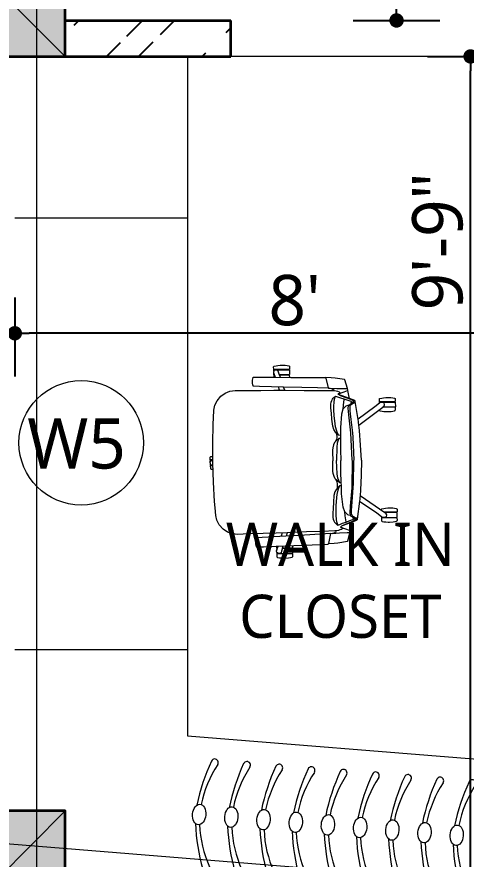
# Model space of a CAD drawing. Header units: inches. Extents: x 17146 to 31738, y -8920 to -2452.
# Drawn here: x 26338.7 to 26401.1, y -5299 to -5182 of the extents above; entities that cross this region are included whole.
import ezdxf

# ---------------------------------------------------------------- set-up
doc = ezdxf.new("R2010")
doc.units = ezdxf.units.IN
doc.header["$LTSCALE"] = 25
doc.header["$MEASUREMENT"] = 0
doc.header["$PDMODE"] = 3
doc.layers.get('Defpoints').update_dxf_attribs({"color": 251})
doc.layers.add('A-HATCH', color=7, linetype='Continuous')
doc.layers.add('Text-internal', color=7, linetype='Continuous')
for name, color, linetype, lineweight in [('A_Grid Name', 216, 'Continuous', 5), ('Column', 130, 'Continuous', 35), ('Dim-external', 151, 'Continuous', 9), ('Dim-internal', 150, 'Continuous', 9), ('Furniture', 125, 'Continuous', 20), ('Hatch', 253, 'Continuous', 13), ('text window', 212, 'Continuous', 20), ('Wall-Section', 6, 'Continuous', 35)]:
    doc.layers.add(name, color=color, linetype=linetype, lineweight=lineweight)
doc.styles.add('int text 1in-8ft', font='trebuc.ttf', dxfattribs={"height": 7})
doc.dimstyles.new('dim 1in-8ft', dxfattribs={"dimtxt": 7, "dimasz": 2, "dimexe": 6, "dimexo": 6, "dimgap": 1, "dimtad": 1, "dimdec": 0, "dimzin": 0, "dimdsep": 46, "dimlunit": 4, "dimtxsty": 'int text 1in-8ft', "dimblk": 'DOT', "dimcen": 4, "dimdle": 6, "dimclrt": 7, "dimadec": 0, "dimazin": 0, "dimtfac": 1, "dimtdec": 0, "dimtofl": 0, "dimtmove": 0, "dimatfit": 3, "dimfxl": 6, "dimfxlon": 1, "dimtolj": 1, "dimtzin": 0, "dimarcsym": 0})

# ---------------------------------------------------------------- blocks, each defined once
blk = doc.blocks.new('col')
at = {"layer": 'Hatch'}
h = blk.add_hatch(color=256, dxfattribs=at)
h.dxf.hatch_style = 1
h.paths.add_polyline_path([(-8, -8), (8, -8), (8, 8), (-8, 8)])
at = {"layer": 'Column'}
blk.add_lwpolyline([(-8, -8), (8, -8), (8, 8), (-8, 8)], close=True, dxfattribs=at)
at = {"layer": 'Dim-external'}
for p, q in [((-8, 8), (8, -8)), ((8, 8), (-8, -8))]:
    blk.add_line(p, q, dxfattribs=at)
blk = doc.blocks.new('gridd')
at = {"layer": 'Dim-external'}
for p in [(2, -150), (2, -270.82)]:
    blk.add_blockref('col', p, dxfattribs=at)
blk = doc.blocks.new('_Dot')
at = {"color": 0, "linetype": 'ByBlock', "lineweight": -2}
blk.add_line((-0.5, 0), (-1, 0), dxfattribs=at)
at = {"color": 0, "linetype": 'ByBlock', "const_width": 0.5}
blk.add_lwpolyline([(-0.25, 0, 1), (0.25, 0, 1)], format="xyb", close=True, dxfattribs=at)
blk = doc.blocks.new('*D266')
at = {"layer": 'Defpoints', "color": 0, "transparency": 16777216}
for p in [(26497.44, -5171.48), (26245.44, -5187.48), (26329.44, -5187.48)]:
    blk.add_point(p, dxfattribs=at)
at = {"layer": 'Dim-external', "color": 0, "lineweight": -2, "transparency": 16777216}
for p, q in [((26234.44, -5176.18), (26234.44, -5157.15)), ((26251.44, -5171.48), (26239.44, -5171.48)), ((26245.44, -5173.48), (26245.44, -5185.48)), ((26245.44, -5179.48), (26234.44, -5176.18)), ((26251.44, -5187.48), (26239.44, -5187.48))]:
    blk.add_line(p, q, dxfattribs=at)
at = {"layer": 'Dim-external', "color": 0, "lineweight": -2, "transparency": 16777216, "xscale": 2, "yscale": 2, "zscale": 2}
for p, rotation in [((26245.44, -5171.48), 90), ((26245.44, -5187.48), 270)]:
    blk.add_blockref('_Dot', p, dxfattribs=dict(at, rotation=rotation))
at = {"layer": 'Dim-external', "color": 7, "transparency": 16777216, "insert": (26229.94, -5166.66), "char_height": 7, "attachment_point": 5, "rotation": 90, "style": 'int text 1in-8ft'}
blk.add_mtext('\\A1;1\'-4"', dxfattribs=at)
blk = doc.blocks.new('*D449')
at = {"layer": 'Defpoints', "color": 0, "transparency": 16777216}
for p in [(26345.44, -5026.48), (26391.45, -5026.48), (26368.44, -5182.48)]:
    blk.add_point(p, dxfattribs=at)
at = {"layer": 'Dim-internal', "color": 0, "lineweight": -2, "transparency": 16777216}
for p, q in [((26385.45, -5026.48), (26397.45, -5026.48)), ((26391.45, -5180.48), (26391.45, -5028.48)), ((26385.45, -5182.48), (26397.45, -5182.48))]:
    blk.add_line(p, q, dxfattribs=at)
at = {"layer": 'Dim-internal', "color": 0, "lineweight": -2, "transparency": 16777216, "xscale": 2, "yscale": 2, "zscale": 2}
for p, rotation in [((26391.45, -5026.48), 90), ((26391.45, -5182.48), 270)]:
    blk.add_blockref('_Dot', p, dxfattribs=dict(at, rotation=rotation))
at = {"layer": 'Dim-internal', "color": 7, "transparency": 16777216, "insert": (26386.89, -5104.48), "char_height": 7, "attachment_point": 5, "rotation": 90, "style": 'int text 1in-8ft'}
blk.add_mtext("\\A1;13'", dxfattribs=at)
blk = doc.blocks.new('*D450')
at = {"layer": 'Defpoints', "color": 0, "transparency": 16777216}
for p in [(26338.44, -5214.95), (26434.44, -5217.48), (26338.44, -5225.94)]:
    blk.add_point(p, dxfattribs=at)
at = {"layer": 'Dim-internal', "color": 0, "lineweight": -2, "transparency": 16777216}
for p, q in [((26338.44, -5220.95), (26338.44, -5231.94)), ((26434.44, -5223.48), (26434.44, -5231.94)), ((26432.44, -5225.94), (26340.44, -5225.94))]:
    blk.add_line(p, q, dxfattribs=at)
at = {"layer": 'Dim-internal', "color": 0, "lineweight": -2, "transparency": 16777216, "xscale": 2, "yscale": 2, "zscale": 2, "rotation": 180}
blk.add_blockref('_Dot', (26338.44, -5225.94), dxfattribs=at)
at = {"layer": 'Dim-internal', "color": 0, "lineweight": -2, "transparency": 16777216, "xscale": 2, "yscale": 2, "zscale": 2}
blk.add_blockref('_Dot', (26434.44, -5225.94), dxfattribs=at)
at = {"layer": 'Dim-internal', "color": 7, "transparency": 16777216, "insert": (26377.3, -5221.38), "char_height": 7, "attachment_point": 5, "style": 'int text 1in-8ft'}
blk.add_mtext("\\A1;8'", dxfattribs=at)
blk = doc.blocks.new('*D451')
at = {"layer": 'Defpoints', "color": 0, "transparency": 16777216}
for p in [(26368.44, -5187.48), (26401.73, -5187.48), (26345.44, -5304.6)]:
    blk.add_point(p, dxfattribs=at)
at = {"layer": 'Dim-internal', "color": 0, "lineweight": -2, "transparency": 16777216}
for p, q in [((26395.73, -5187.48), (26407.73, -5187.48)), ((26401.73, -5302.6), (26401.73, -5189.48)), ((26395.73, -5304.6), (26407.73, -5304.6))]:
    blk.add_line(p, q, dxfattribs=at)
at = {"layer": 'Dim-internal', "color": 0, "lineweight": -2, "transparency": 16777216, "xscale": 2, "yscale": 2, "zscale": 2}
for p, rotation in [((26401.73, -5187.48), 90), ((26401.73, -5304.6), 270)]:
    blk.add_blockref('_Dot', p, dxfattribs=dict(at, rotation=rotation))
at = {"layer": 'Dim-internal', "color": 7, "transparency": 16777216, "insert": (26397.16, -5213.19), "char_height": 7, "attachment_point": 5, "rotation": 90, "style": 'int text 1in-8ft'}
blk.add_mtext('\\A1;9\'-9"', dxfattribs=at)
blk = doc.blocks.new('LEADCHAIR Executive 2000')
for points in [[(-219.4, 278.7), (-229.8, 278.7), (-231.4, 279.8), (-232.2, 281.1), (-233.6, 287.9), (-234.6, 294.7), (-235.3, 303.4), (-235.3, 308.5), (-234.6, 322.3), (-233.6, 329.3), (-232.1, 335.7), (-231.7, 336.8), (-230.9, 337.6), (-230.3, 338.2), (-228.7, 338.6), (-219.4, 338.6), (-219.4, 278.7)], [(-214.3, 278.7), (-217.6, 278.7), (-217.6, 338.6), (-199.4, 338.6), (-199.4, 291.6)], [(-190, 278.7), (-187.2, 278.7), (-185.6, 279.8), (-184.9, 281.1), (-183.4, 287.9), (-182.4, 294.7), (-181.8, 303.4), (-181.7, 308.5), (-182.4, 322.3), (-183.4, 329.3), (-184.9, 335.7), (-185.4, 336.8), (-186.1, 337.6), (-186.7, 338.2), (-188.3, 338.6), (-197.6, 338.6), (-197.5, 289.1)], [(190, 278.7), (187.2, 278.7), (185.6, 279.8), (184.9, 281.1), (183.4, 287.9), (182.4, 294.7), (181.8, 303.4), (181.7, 308.5), (182.4, 322.3), (183.4, 329.3), (184.9, 335.7), (185.4, 336.8), (186.1, 337.6), (186.7, 338.2), (188.3, 338.6), (197.6, 338.6), (197.5, 289.1)], [(214.3, 278.7), (217.6, 278.7), (217.6, 338.6), (199.4, 338.6), (199.4, 291.6)], [(219.4, 278.7), (229.8, 278.7), (231.4, 279.8), (232.2, 281.1), (233.6, 287.9), (234.6, 294.7), (235.3, 303.4), (235.3, 308.5), (234.6, 322.3), (233.6, 329.3), (232.1, 335.7), (231.7, 336.8), (230.9, 337.6), (230.3, 338.2), (228.7, 338.6), (219.4, 338.6), (219.4, 278.7)], [(-132.6, 199.9), (-199.4, 291.6), (-201, 294.8), (-207.9, 298.2), (-215.1, 296.3), (-217.6, 290.7), (-217.6, 284.2), (-214.7, 279.3), (-200.3, 261.5), (-155.2, 197.4)], [(132.6, 199.9), (199.4, 291.6), (201, 294.8), (207.9, 298.2), (215.1, 296.3), (217.6, 290.7), (217.6, 284.2), (214.7, 279.3), (200.3, 261.5), (155.2, 197.4)], [(0, 206.9), (-56.3, 205), (-112.7, 202), (-133, 199.8), (-142.1, 198.9), (-146.9, 198.3), (-154.4, 197.5), (-222.6, 187.5)], [(0, 206.9), (56.3, 205), (112.7, 202), (133, 199.8), (142.1, 198.9), (146.9, 198.3), (154.4, 197.5), (222.6, 187.5)], [(-233.5, 166.4), (-245.4, 163.8), (-252.1, 162.5), (-271.3, 158.7), (-304.2, 149.6), (-305.4, 148.5), (-312.2, 112.9), (-313.2, 98.1), (-314.1, 77.5), (-312.2, 78.1), (-275, 86.3), (-274.2, 87.1), (-274.1, 92.7), (-272.3, 99.6), (-268.2, 105.7), (-264.3, 108.3)], [(-205.6, 166.9), (-208.9, 168.3), (-213.1, 175.6), (-215.4, 179.3), (-217.6, 182.8), (-220.8, 186), (-222.7, 187.4), (-225.4, 186.5), (-228.5, 180.4), (-245.7, 134.4), (-247.9, 127.9), (-249.2, 125.8), (-251.2, 125.5), (-255.8, 134.4), (-259.1, 146.6), (-261.5, 152.5), (-264.8, 159.1)], [(-0.2, 172.6), (-103.5, 168.4), (-172.4, 162), (-198, 160.3), (-206.3, 161.2), (-209, 162.3), (-215, 172.7), (-218.7, 178.2), (-222.8, 181.2), (-225.3, 180.5), (-228.3, 174.4), (-244.9, 132.9), (-250.6, 123.7), (-253, 124.7), (-255.4, 133.4)], [(-95, 129.6), (-95.1, 129), (-95.8, 123.9), (-95.9, 123.1), (-101.7, 119.8), (-107.4, 117.8), (-111.2, 115.5), (-128.4, 111.7), (-139.6, 110.1), (-170.4, 107.7), (-191.7, 106.6), (-204, 106.6), (-223.7, 108.1), (-229.5, 109.3), (-241.4, 112.7), (-243.9, 113.6), (-240.7, 120.7), (-236.9, 131.9), (-232.5, 145.2), (-227.3, 159.8), (-223.7, 170.7)], [(-215.8, 170), (-219.2, 173.1), (-220.3, 173.7), (-221.3, 174), (-222.7, 173), (-223.7, 170.9)], [(-205.6, 166.9), (-198.2, 166.3), (-187.7, 166.6), (-175.3, 167.8), (-155, 169.8), (-103.9, 174.5), (-87.9, 175.9), (-0.2, 178.6)], [(0.2, 172.6), (103.5, 168.4), (172.4, 162), (198, 160.3), (206.3, 161.2), (209, 162.3), (215, 172.7), (218.7, 178.2), (222.8, 181.2), (225.3, 180.5), (228.3, 174.4), (244.9, 132.9), (250.6, 123.7), (253, 124.7), (255.4, 133.4)], [(205.6, 166.9), (198.2, 166.3), (187.7, 166.6), (175.3, 167.8), (155, 169.8), (103.9, 174.5), (87.9, 175.9), (0.2, 178.6)], [(95, 129.6), (95.1, 129), (95.8, 123.9), (95.9, 123.1), (101.7, 119.8), (107.4, 117.8), (111.2, 115.5), (128.4, 111.7), (139.6, 110.1), (170.4, 107.7), (191.7, 106.6), (204, 106.6), (223.7, 108.1), (229.5, 109.3), (241.4, 112.7), (243.9, 113.6), (240.7, 120.7), (236.9, 131.9), (232.5, 145.2), (227.3, 159.8), (223.7, 170.7)], [(205.6, 166.9), (208.9, 168.3), (213.1, 175.6), (215.4, 179.3), (217.6, 182.8), (220.8, 186), (222.7, 187.4), (225.4, 186.5), (228.5, 180.4), (245.7, 134.4), (247.9, 127.9), (249.2, 125.8), (251.2, 125.5), (255.8, 134.4), (259.1, 146.6), (261.5, 152.5), (264.8, 159.1)], [(215.8, 170), (219.2, 173.1), (220.3, 173.7), (221.3, 174), (222.7, 173), (223.7, 170.9)], [(233.5, 166.4), (245.4, 163.8), (252.1, 162.5), (271.3, 158.7), (304.2, 149.6), (305.4, 148.5), (312.2, 112.9), (313.2, 98.1), (314.1, 77.5), (312.2, 78.1), (275, 86.3), (274.2, 87.1), (274.1, 92.7), (272.3, 99.6), (268.2, 105.7), (264.3, 108.3)], [(-274.2, 93.2), (-273, 119), (-271.8, 148.9), (-271.5, 155.5), (-272.1, 157), (-273.9, 157.7), (-274.5, 157.7)], [(-254.6, 130.5), (-260.2, 127.9), (-262, 121.4), (-263.4, 115.9), (-265.5, 102.2), (-266.6, 54.8), (-267.4, -4.7), (-269.1, -78), (-270, -119), (-270, -168.2), (-270.4, -224.5), (-271.8, -264.7), (-269.6, -284.7), (-262.6, -303.3), (-251.2, -319.6), (-234.1, -334.1), (-217.3, -342.1), (-198.7, -346.1), (-170, -348.1), (-146.1, -349.7), (-72.8, -352.8), (0, -354.2), (72.8, -352.8), (146.1, -349.7), (170, -348.1), (198.7, -346.1), (217.3, -342.1), (234.1, -334.1), (251.2, -319.6), (262.6, -303.3), (269.6, -284.7), (271.8, -264.7), (270.4, -224.5), (270, -168.2), (270, -119), (269.1, -78), (267.4, -4.7), (266.6, 54.8), (265.5, 102.2), (263.4, 115.9), (262, 121.4), (260.2, 127.9), (254.6, 130.5)], [(-231, 145), (-208.5, 141.6), (-194.2, 140.5)], [(-207.6, 158.5), (-205.7, 151.9), (-194.2, 140.5), (-175.8, 134.4), (-125, 129.8), (-95, 129.6), (-82.9, 128.9), (-40.7, 128.9), (-0.2, 128.9)], [(-83, 128.9), (-83.8, 123.8), (-66.6, 117.1), (-50.4, 114.7), (0, 113.2)], [(83, 128.9), (83.8, 123.8), (66.6, 117.1), (50.4, 114.7), (0, 113.2)], [(207.6, 158.5), (205.7, 151.9), (194.2, 140.5), (175.8, 134.4), (125, 129.8), (95, 129.6), (82.9, 128.9), (40.7, 128.9), (0.2, 128.9)], [(231, 145), (208.5, 141.6), (194.2, 140.5)], [(274.2, 93.2), (273, 119), (271.8, 148.9), (271.5, 155.5), (272.1, 157), (273.9, 157.7), (274.5, 157.7)], [(-95.9, 123.1), (-99.3, 118.8), (-107.3, 111.6), (-117.3, 105.1), (-130.9, 100.8), (-156.8, 98.4), (-179.9, 96.6), (-198.2, 95.3), (-214.2, 95.3), (-221.1, 96.7), (-227.1, 98.7), (-232.7, 101.3), (-236.5, 104.7), (-240.1, 108.3), (-242.4, 111.8), (-243, 113.1)], [(-102.3, 114.7), (-88.6, 115.2)], [(-88.6, 115.2), (-86.2, 115.2), (-81.4, 114.1), (-73.1, 111)], [(-83.8, 123.8), (-72.8, 110.3), (-68.2, 107.1), (-59.9, 102.6), (-48.2, 99.8), (-39.4, 98.7), (-33.8, 98.4), (0, 98.5)], [(83.8, 123.8), (72.8, 110.3), (68.2, 107.1), (59.9, 102.6), (48.2, 99.8), (39.4, 98.7), (33.8, 98.4), (0, 98.5)], [(88.6, 115.2), (86.2, 115.2), (81.4, 114.1), (73.1, 111)], [(102.3, 114.7), (88.6, 115.2)], [(95.9, 123.1), (99.3, 118.8), (107.3, 111.6), (117.3, 105.1), (130.9, 100.8), (156.8, 98.4), (179.9, 96.6), (198.2, 95.3), (214.2, 95.3), (221.1, 96.7), (227.1, 98.7), (232.7, 101.3), (236.5, 104.7), (240.1, 108.3), (242.4, 111.8), (243, 113.1)], [(-274.2, 87.1), (-276.1, 46.4), (-279.1, -13.1), (-281.3, -82.9), (-285.5, -173.2), (-286.4, -193.9), (-286.9, -196.1), (-292.3, -197.5), (-297.9, -198.6), (-303.5, -198.8), (-308.9, -198.6), (-314.6, -197.4), (-320, -196.2), (-320.4, -195.6), (-320.6, -193.9), (-320.7, -191.8), (-320.8, -184.4), (-320.7, -174.7), (-320.6, -168.3), (-320.1, -151.6), (-319.7, -137.2), (-319.3, -120.9), (-317.3, -53.8), (-315.9, 15.1), (-314.3, 74.5), (-314.1, 76.8), (-313.6, 77.5), (-313.1, 77.8)], [(274.2, 87.1), (276.1, 46.4), (279.1, -13.1), (281.3, -82.9), (285.5, -173.2), (286.4, -193.9), (286.9, -196.1), (292.3, -197.5), (297.9, -198.6), (303.5, -198.8), (308.9, -198.6), (314.6, -197.4), (320, -196.2), (320.4, -195.6), (320.6, -193.9), (320.7, -191.8), (320.8, -184.4), (320.7, -174.7), (320.6, -168.3), (320.1, -151.6), (319.7, -137.2), (319.3, -120.9), (317.3, -53.8), (315.9, 15.1), (314.3, 74.5), (314.1, 76.8), (313.6, 77.5), (313.1, 77.8)], [(-348.4, -118.2), (-358.8, -118.2), (-360.4, -117.1), (-361.2, -115.8), (-362.6, -109), (-363.6, -102.2), (-364.3, -93.5), (-364.3, -88.4), (-363.6, -74.6), (-362.6, -67.6), (-361.1, -61.2), (-360.7, -60.1), (-359.9, -59.3), (-359.3, -58.7), (-357.7, -58.3), (-348.4, -58.3), (-348.4, -118.2)], [(-341.8, -118.2), (-346.6, -118.2), (-346.6, -58.3), (-328.4, -58.3), (-328.4, -97.5)], [(-317.4, -58.3), (-326.4, -58.3), (-326.4, -96.8), (-318.6, -94.1)], [(317.4, -58.3), (326.4, -58.3), (326.4, -96.8), (318.6, -94.1)], [(341.8, -118.2), (346.6, -118.2), (346.6, -58.3), (328.4, -58.3), (328.4, -97.5)], [(348.4, -118.2), (358.8, -118.2), (360.4, -117.1), (361.2, -115.8), (362.6, -109), (363.6, -102.2), (364.3, -93.5), (364.3, -88.4), (363.6, -74.6), (362.6, -67.6), (361.1, -61.2), (360.7, -60.1), (359.9, -59.3), (359.3, -58.7), (357.7, -58.3), (348.4, -58.3), (348.4, -118.2)], [(-269.1, -78), (-281.2, -82)], [(269.1, -78), (281.2, -82)], [(-326.4, -96.8), (-338.3, -100.4), (-344.6, -102.6), (-346.6, -106.2), (-346.6, -112.4), (-343.2, -117.9), (-336.8, -119.3), (-318.8, -112.5)], [(-328.4, -116.2), (-328.5, -118.3), (-334, -118.3)], [(-326.4, -115.4), (-326.4, -118.3), (-319.3, -118.3)], [(-269.5, -97.1), (-282.1, -101)], [(269.5, -97.1), (282.1, -101)], [(326.4, -96.8), (338.3, -100.4), (344.6, -102.6), (346.6, -106.2), (346.6, -112.4), (343.2, -117.9), (336.8, -119.3), (318.8, -112.5)], [(326.4, -115.4), (326.4, -118.3), (319.3, -118.3)], [(328.4, -116.2), (328.5, -118.3), (334, -118.3)], [(-10.8, -354), (-10.8, -363.6), (-20.1, -363.6), (-21.6, -363.3), (-22.8, -362.4), (-23.4, -361.4), (-23.5, -360.5), (-23.5, -356.8), (-23.5, -353.7)], [(0.2, -364.3), (-1.7, -364.2), (-2.8, -363.9), (-6.3, -362.6), (-9.2, -357.6), (-9.2, -354)], [(-3.7, -363.6), (-8.8, -363.6), (-8.8, -358.3)], [(-0.2, -364.3), (1.7, -364.2), (2.8, -363.9), (6.3, -362.6), (9.2, -357.6), (9.2, -354)], [(3.7, -363.6), (8.8, -363.6), (8.8, -358.3)], [(10.8, -354), (10.8, -363.6), (20.1, -363.6), (21.6, -363.3), (22.8, -362.4), (23.4, -361.4), (23.5, -360.5), (23.5, -356.8), (23.5, -353.7)]]:
    blk.add_lwpolyline(points)
blk = doc.blocks.new('Hanger')
at = {"layer": 'Furniture', "linetype": 'ByBlock', "ltscale": 100}
for centre, radius, start, end in [((2.32, -29.64), 30.31, 97.0193, 110.2753), ((-2.31, -29.64), 30.31, 69.7392, 82.9951), ((-8, -1.72), 0.537, 110.2753, 299.1036), ((0.62, -17.5), 17.44, 97.0449, 118.6315), ((-0.62, -17.5), 17.44, 61.383, 82.9696), ((8, -1.71), 0.537, 240.9108, 69.7392)]:
    blk.add_arc(centre, radius, start, end, dxfattribs=at)
blk.add_ellipse((0, 0), major_axis=(-1.55, 0), ratio=0.641458, dxfattribs=at)
blk = doc.blocks.new('*U517')
at = {"xscale": 0.9214072410725777, "yscale": 0.9214072410725777, "zscale": 0.9214072410725777}
blk.add_blockref('Hanger', (0, 0.58), dxfattribs=at)
blk = doc.blocks.new('*U516')
at = {"layer": 'Furniture', "color": 0, "linetype": 'ByBlock', "lineweight": -2, "transparency": 16777216}
for p in [(0, 40.37), (0, 35.89), (0, 31.4), (0, 26.91), (0, 22.43), (0, 17.94), (0, 13.46), (0, 8.97), (0, 4.49), (0, 0)]:
    blk.add_blockref('*U517', p, dxfattribs=at)
blk = doc.blocks.new('BP1')
at = {"layer": 'A_Grid Name'}
for p, q in [((42, 0), (42, -287.79)), ((551, -166), (30, -166)), ((614, -321.89), (0, -272.36))]:
    blk.add_line(p, q, dxfattribs=at)

msp = doc.modelspace()

# ---------------------------------------------------------------- hatches: boundary and pattern name
at = {"layer": 'A-HATCH'}
h = msp.add_hatch(dxfattribs=at)
h.set_pattern_fill('ANSI32', color=256, scale=25, style=0)
h.set_pattern_definition([(45, (25302.709, -5241.595), (-6.62913, 6.62913), []), (45, (25307.128, -5241.595), (-6.62913, 6.62913), [])])
edge = h.paths.add_edge_path()
edge.add_line((26343.44, -5182.48), (26367.44, -5182.48))
edge.add_line((26368.44, -5187.48), (26368.44, -5182.48))
edge.add_line((26343.44, -5187.48), (26367.44, -5187.48))

# ---------------------------------------------------------------- linework, layer by layer
at = {"layer": 'Furniture'}
for p, q in [((26362.44, -5187.48), (26362.44, -5281.85)), ((26338.44, -5209.89), (26362.44, -5209.89)), ((26338.44, -5269.89), (26362.44, -5269.89)), ((26362.44, -5281.85), (26410.44, -5285.73))]:
    msp.add_line(p, q, dxfattribs=at)
at = {"layer": 'text window', "ltscale": 15}
msp.add_circle((26347.66, -5241.16), 8.64, dxfattribs=at)
at = {"layer": 'Wall-Section'}
for p, q in [((26345.44, -5182.48), (26368.44, -5182.48)), ((26368.44, -5187.48), (26368.44, -5182.48)), ((26345.44, -5187.48), (26368.44, -5187.48))]:
    msp.add_line(p, q, dxfattribs=at)

# ---------------------------------------------------------------- block references
at = {"layer": 'A_Grid Name'}
msp.add_blockref('BP1', (26299.44, -5021.48), dxfattribs=at)
at = {"layer": 'Column'}
msp.add_blockref('gridd', (26335.44, -5029.48), dxfattribs=at)
at = {"layer": 'Furniture', "xscale": -0.03678755960913551, "yscale": 0.03678755960913552, "zscale": 0.03678755960913552, "rotation": 270.9984294780567}
msp.add_blockref('LEADCHAIR Executive 2000', (26378.96, -5243.71), dxfattribs=at)
at = {"layer": 'Furniture', "extrusion": (0, 0, -1), "xscale": -1, "zscale": -1, "rotation": 274.6115482617629}
msp.add_blockref('*U516', (-26404.86, -5296.09), dxfattribs=at)

# ---------------------------------------------------------------- texts
at = {"layer": 'text window', "ltscale": 15, "insert": (26340.17, -5237.74), "char_height": 7, "attachment_point": 1, "style": 'int text 1in-8ft'}
msp.add_mtext_dynamic_manual_height_columns('W5', width=16.2552, gutter_width=1, heights=[0], dxfattribs=at)
at = {"layer": 'Text-internal', "insert": (26343.48, -5252.26), "char_height": 6, "width": 80.332, "attachment_point": 1, "style": 'int text 1in-8ft'}
msp.add_mtext('\\pxqc;{\\C0;WALK IN \\PCLOSET}', dxfattribs=at)

# ---------------------------------------------------------------- dimensions: what is measured, and where the dimension line sits
at = {"layer": 'Dim-external'}
dim = msp.add_linear_dim(base=(26245.44, -5187.48), p1=(26497.44, -5171.48), p2=(26329.44, -5187.48), angle=90, dimstyle='dim 1in-8ft', override={"dimtmove": 1}, dxfattribs=at)
dim.commit()
dim.dimension.update_dxf_attribs({"geometry": '*D266', "text_midpoint": (26229.94, -5175.18)})
at = {"layer": 'Dim-internal'}
dim = msp.add_linear_dim(base=(26391.45, -5026.48), p1=(26368.44, -5182.48), p2=(26345.44, -5026.48), angle=90, dimstyle='dim 1in-8ft', dxfattribs=at)
dim.commit()
dim.dimension.update_dxf_attribs({"geometry": '*D449', "text_midpoint": (26386.89, -5104.48)})
dim = msp.add_linear_dim(base=(26401.73, -5187.48), p1=(26345.44, -5304.6), p2=(26368.44, -5187.48), angle=90, dimstyle='dim 1in-8ft', dxfattribs=at)
dim.commit()
dim.dimension.update_dxf_attribs({"geometry": '*D451', "text_midpoint": (26401.73, -5213.19), "dimtype": 160})
dim = msp.add_linear_dim(base=(26338.44, -5225.94), p1=(26434.44, -5217.48), p2=(26338.44, -5214.95), dimstyle='dim 1in-8ft', dxfattribs=at)
dim.commit()
dim.dimension.update_dxf_attribs({"geometry": '*D450', "text_midpoint": (26377.3, -5225.94), "dimtype": 160})

doc.saveas('drawing.dxf')
